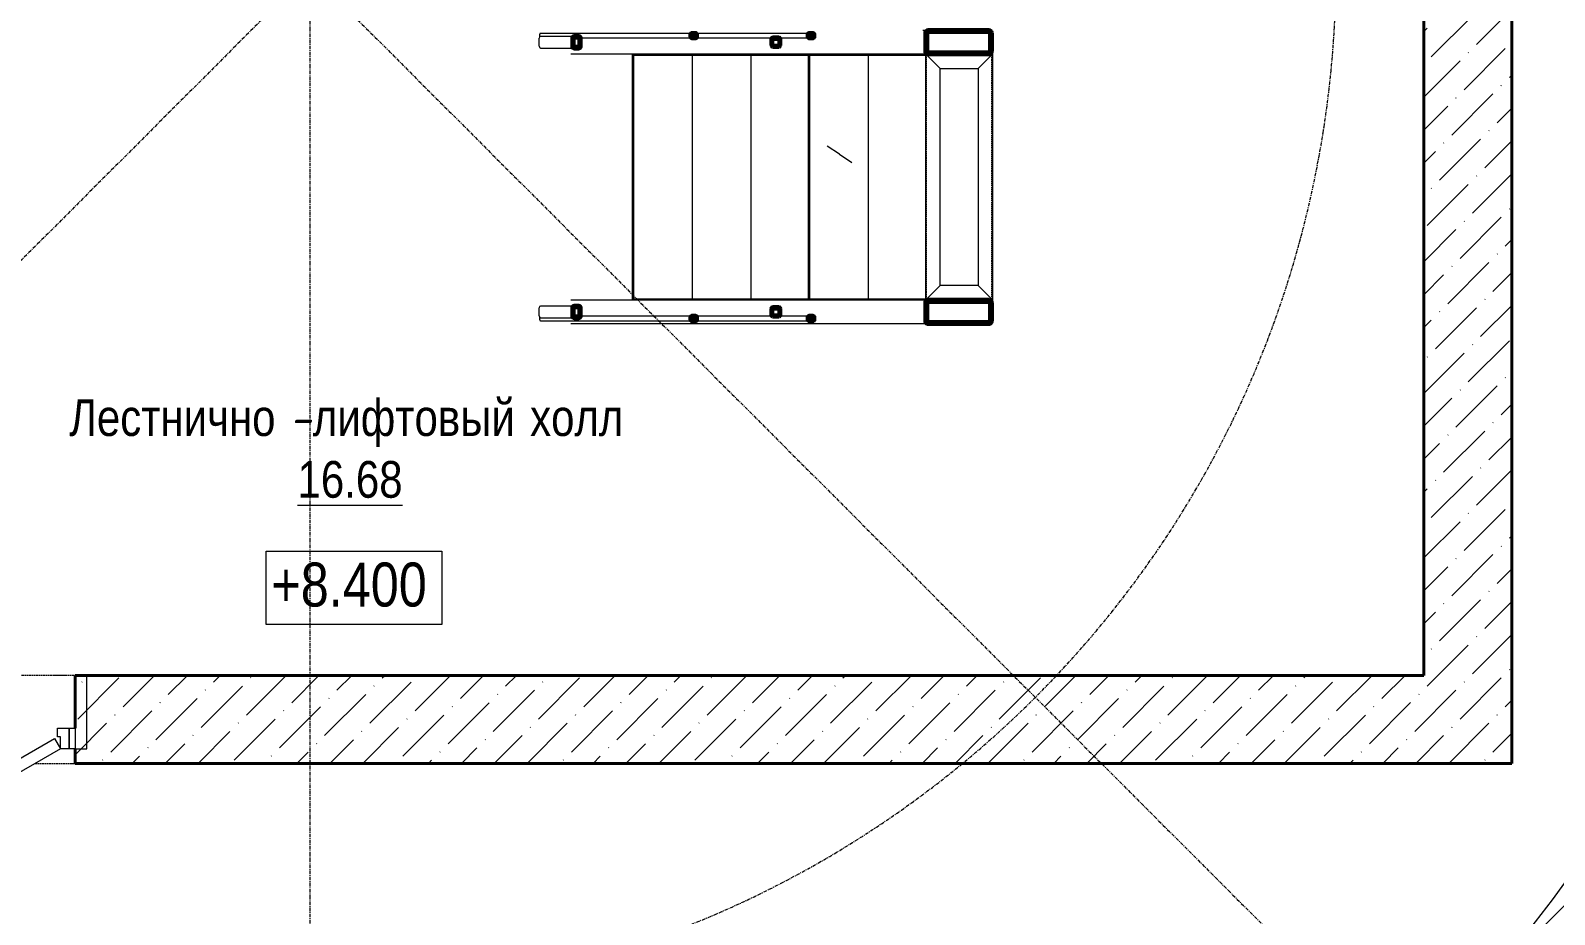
# Model space of a CAD drawing. Header units: millimetres. Extents: x 223 to 163467, y -12002 to 99672.
# Drawn here: x 128425 to 133624, y 16116 to 19132 of the extents above; entities that cross this region are included whole.
import ezdxf

# ---------------------------------------------------------------- set-up
doc = ezdxf.new("R2010")
doc.units = ezdxf.units.MM
for name, pattern in [('ADSK_Линия сетки', [21, 12, -3, 3, -3]), ('Сверху_2_', [3.96875, 2.38125, -1.5875]), ('Скрытая', [7.14375, 4.7625, -2.38125])]:
    doc.linetypes.add(name, pattern=pattern)
for name, color, linetype, lineweight in [('A-ANNO-NOTE', 7, 'Continuous', 9), ('A-AREA-IDEN', 7, 'Continuous', 9), ('A-DETL-GENF', 7, 'Continuous', 9), ('A-DOOR', 7, 'Continuous', 9), ('A-DOOR-FRAM', 7, 'Continuous', 15), ('A-WALL', 7, 'Continuous', 9), ('A-WALL-PATT', 7, 'Continuous', 18), ('G-ANNO-DIMS', 7, 'Continuous', 9), ('I-WALL', 7, 'Continuous', 9), ('S-BEAM', 7, 'Continuous', 9), ('S-FSTN', 7, 'Continuous', 9), ('S-GRID', 7, 'Continuous', 9)]:
    doc.layers.add(name, color=color, linetype=linetype, lineweight=lineweight)
doc.styles.add('GOST Common_I_1', font='ARIALN.TTF', dxfattribs={"height": 125})
doc.styles.add('GOST Common_I_3', font='ARIALN.TTF', dxfattribs={"height": 150})
pattern_1 = [(45, (0, 0), (42.0948, 154.348), [198.438, -39.688, 1.676, -38.011])]

# ---------------------------------------------------------------- blocks, each defined once
blk = doc.blocks.new('Дверь-Проем - 2100_h_х1000-2633508-Уровень 6')
at = {"layer": 'A-DETL-GENF', "linetype": 'Сверху_2_', "lineweight": 20}
for p, q in [((-371.6, 150), (-508.2, 150)), ((491.8, 150), (-291.6, 150)), ((-508.2, -150), (491.8, -150))]:
    blk.add_line(p, q, dxfattribs=at)
at = {"layer": 'A-DETL-GENF', "lineweight": 40}
for p, q in [((-508.2, 150), (-508.2, 100)), ((491.8, 100), (491.8, 150)), ((-508.2, 30), (-508.2, -150)), ((491.8, -150), (491.8, 30))]:
    blk.add_line(p, q, dxfattribs=at)
blk = doc.blocks.new('Уголок _ГОСТ 8509-93_ Балки - L 50x4-2187791-Уровень 6')
at = {"layer": 'S-BEAM', "linetype": 'Скрытая', "lineweight": 20}
blk.add_line((3145.5, -161.6), (3145.5, -993.6), dxfattribs=at)
blk = doc.blocks.new('Уголок _ГОСТ 8509-93_ Балки - L 50x4-2246254-Уровень 6')
at = {"layer": 'S-BEAM', "linetype": 'Скрытая', "lineweight": 20}
blk.add_line((2923.5, -161.6), (3145.5, -161.6), dxfattribs=at)
blk = doc.blocks.new('ARM_ПВЛ - ПВ506-2246462-Уровень 6')
at = {"layer": 'S-FSTN', "lineweight": 20}
for p, q in [((110, 415), (-85, 415)), ((110, -415), (110, 415)), ((-85, -415), (110, -415))]:
    blk.add_line(p, q, dxfattribs=at)
blk = doc.blocks.new('ARM_ПВЛ - ПВ506-V1-Уровень 6')
at = {"layer": 'S-FSTN', "lineweight": 20}
for p, q in [((110, 415), (-90, 415)), ((110, -415), (110, 415)), ((-90, -415), (110, -415))]:
    blk.add_line(p, q, dxfattribs=at)
blk = doc.blocks.new('КДП Вышка - КР_rvt-1-Уровень 6')
at = {"layer": 'A-WALL-PATT', "lineweight": 20}
h = blk.add_hatch(dxfattribs=at)
h.set_pattern_fill('FP_1', color=256, style=0, pattern_type=2)
h.set_pattern_definition(pattern_1)
h.paths.add_polyline_path([(4849.3, -2277.6), (4919.5, -2277.6), (4919.5, 719.6), (4619.5, 719.6), (4619.5, -2277.6)], flags=0)
h = blk.add_hatch(dxfattribs=at)
h.set_pattern_fill('FP_1', color=256, style=0, pattern_type=2)
h.set_pattern_definition(pattern_1)
h.paths.add_polyline_path([(2163.4, -2577.6), (4919.5, -2577.6), (4919.5, -2277.6), (19.5, -2277.6), (19.5, -2577.6), (820.5, -2577.6)], flags=0)
h.paths.add_polyline_path([(-1680.5, -2577.6), (-980.5, -2577.6), (-980.5, -2277.6), (-1680.5, -2277.6)], flags=0)
at = {"layer": 'I-WALL', "lineweight": 40}
for p, q in [((4619.5, 719.6), (4619.5, -2277.6)), ((4919.5, -2277.6), (4919.5, 719.6)), ((4619.5, -2277.6), (19.5, -2277.6)), ((4919.5, -2577.6), (4919.5, -2277.6)), ((19.5, -2577.6), (4919.5, -2577.6))]:
    blk.add_line(p, q, dxfattribs=at)
at = {"layer": 'S-BEAM', "lineweight": 20}
for p, q in [((1602.6, -131.6), (1602.6, -103.6)), ((1604.4, -98.8), (1604.4, -90.6)), ((2123.1, -87.6), (1606.5, -87.6)), ((1723.8, -97.6), (1606.8, -97.6)), ((1743.7, -102.6), (2123.1, -102.6)), ((2523.1, -87.6), (2135.9, -87.6)), ((2135.9, -102.6), (2398.5, -102.6)), ((2420.5, -102.6), (2523.1, -102.6)), ((2930.8, -77.6), (2910.6, -77.6)), ((1606.8, -137.6), (1723.8, -137.6)), ((1710.6, -157.6), (2930.8, -157.6)), ((1919.5, -157.6), (1919.5, -997.6)), ((1924.5, -162.6), (1919.5, -157.6)), ((2519.5, -157.6), (2519.5, -997.6)), ((2524.5, -162.6), (2519.5, -157.6)), ((2930.4, -157.6), (2919.5, -157.6)), ((2919.5, -157.6), (2969.5, -207.6)), ((2919.5, -157.6), (2919.5, -997.6)), ((2969.5, -207.6), (2919.5, -157.6)), ((3149.5, -157.6), (2930.8, -157.6)), ((2969.5, -207.6), (3099.5, -207.6)), ((2969.5, -947.6), (2969.5, -207.6)), ((3149.5, -157.6), (3099.5, -207.6)), ((3099.5, -207.6), (3149.5, -157.6)), ((3099.5, -207.6), (3099.5, -947.6)), ((3149.5, -997.6), (3149.5, -157.6)), ((2919.5, -997.6), (2969.5, -947.6)), ((2969.5, -947.6), (2919.5, -997.6)), ((3099.5, -947.6), (2969.5, -947.6)), ((3099.5, -947.6), (3149.5, -997.6)), ((3149.5, -997.6), (3099.5, -947.6)), ((1602.6, -1051.6), (1602.6, -1023.6)), ((1723.8, -1017.6), (1606.8, -1017.6)), ((2930.8, -997.6), (1710.6, -997.6)), ((1919.5, -997.6), (1924.5, -992.6)), ((2519.5, -997.6), (2524.5, -992.6)), ((2919.5, -997.6), (3149.5, -997.6)), ((1604.4, -1064.6), (1604.4, -1056.4)), ((1606.5, -1067.6), (2123.1, -1067.6)), ((1606.8, -1057.6), (1723.8, -1057.6)), ((1710.6, -1077.6), (2930.8, -1077.6)), ((2123.1, -1052.6), (1743.7, -1052.6)), ((2398.5, -1052.6), (2135.9, -1052.6)), ((2135.9, -1067.6), (2523.1, -1067.6)), ((2523.1, -1052.6), (2420.5, -1052.6))]:
    blk.add_line(p, q, dxfattribs=at)
at = {"layer": 'S-BEAM', "lineweight": 60}
for p, q in [((1715.4, -103.6), (1715.4, -131.6)), ((1719.6, -131.6), (1719.6, -103.6)), ((1735.2, -97.6), (1723.8, -97.6)), ((1723.8, -100.6), (1735.2, -100.6)), ((1739.4, -103.6), (1739.4, -131.6)), ((1743.6, -131.6), (1743.6, -103.6)), ((2118.9, -90.6), (2118.9, -99.6)), ((2121, -99.6), (2121, -90.6)), ((2135.9, -87.6), (2123.1, -87.6)), ((2123.1, -89.1), (2135.9, -89.1)), ((2135.9, -101.1), (2123.1, -101.1)), ((2123.1, -102.6), (2135.9, -102.6)), ((2138, -90.6), (2138, -99.6)), ((2140.1, -99.6), (2140.1, -90.6)), ((2420.5, -102.6), (2398.5, -102.6)), ((2518.9, -90.6), (2518.9, -99.6)), ((2521, -99.6), (2521, -90.6)), ((2535.9, -87.6), (2523.1, -87.6)), ((2523.1, -89.1), (2535.9, -89.1)), ((2535.9, -101.1), (2523.1, -101.1)), ((2523.1, -102.6), (2535.9, -102.6)), ((2538, -90.6), (2538, -99.6)), ((2540.1, -99.6), (2540.1, -90.6)), ((2919.5, -85.6), (2919.5, -149.6)), ((2925.2, -149.6), (2925.2, -85.6)), ((3134.5, -77.6), (2930.8, -77.6)), ((2930.8, -81.6), (3134.5, -81.6)), ((3140.1, -85.6), (3140.1, -149.6)), ((3145.8, -149.6), (3145.8, -85.6)), ((1735.2, -134.6), (1723.8, -134.6)), ((1723.8, -137.6), (1735.2, -137.6)), ((2394.5, -106.6), (2394.5, -128.6)), ((2396.5, -128.6), (2396.5, -106.6)), ((2398.5, -104.6), (2420.5, -104.6)), ((2420.5, -130.6), (2398.5, -130.6)), ((2398.5, -132.6), (2420.5, -132.6)), ((2422.5, -106.6), (2422.5, -128.6)), ((2424.5, -128.6), (2424.5, -106.6)), ((3134.5, -153.6), (2930.8, -153.6)), ((2930.8, -157.6), (3134.5, -157.6)), ((1715.4, -1023.6), (1715.4, -1051.6)), ((1719.6, -1051.6), (1719.6, -1023.6)), ((1735.2, -1017.6), (1723.8, -1017.6)), ((1723.8, -1020.6), (1735.2, -1020.6)), ((1739.4, -1023.6), (1739.4, -1051.6)), ((1743.6, -1051.6), (1743.6, -1023.6)), ((2394.5, -1026.6), (2394.5, -1048.6)), ((2396.5, -1048.6), (2396.5, -1026.6)), ((2420.5, -1022.6), (2398.5, -1022.6)), ((2398.5, -1024.6), (2420.5, -1024.6)), ((2422.5, -1026.6), (2422.5, -1048.6)), ((2424.5, -1048.6), (2424.5, -1026.6)), ((2919.5, -1005.6), (2919.5, -1069.6)), ((2925.2, -1069.6), (2925.2, -1005.6)), ((3134.5, -997.6), (2930.8, -997.6)), ((2930.8, -1001.6), (3134.5, -1001.6)), ((3140.1, -1005.6), (3140.1, -1069.6)), ((3145.8, -1069.6), (3145.8, -1005.6)), ((1735.2, -1054.6), (1723.8, -1054.6)), ((1723.8, -1057.6), (1735.2, -1057.6)), ((2118.9, -1055.6), (2118.9, -1064.6)), ((2121, -1064.6), (2121, -1055.6)), ((2135.9, -1052.6), (2123.1, -1052.6)), ((2123.1, -1054.1), (2135.9, -1054.1)), ((2135.9, -1066.1), (2123.1, -1066.1)), ((2123.1, -1067.6), (2135.9, -1067.6)), ((2138, -1055.6), (2138, -1064.6)), ((2140.1, -1064.6), (2140.1, -1055.6)), ((2420.5, -1050.6), (2398.5, -1050.6)), ((2398.5, -1052.6), (2420.5, -1052.6)), ((2518.9, -1055.6), (2518.9, -1064.6)), ((2521, -1064.6), (2521, -1055.6)), ((2535.9, -1052.6), (2523.1, -1052.6)), ((2523.1, -1054.1), (2535.9, -1054.1)), ((2535.9, -1066.1), (2523.1, -1066.1)), ((2523.1, -1067.6), (2535.9, -1067.6)), ((2538, -1055.6), (2538, -1064.6)), ((2540.1, -1064.6), (2540.1, -1055.6)), ((3134.5, -1073.6), (2930.8, -1073.6)), ((2930.8, -1077.6), (3134.5, -1077.6))]:
    blk.add_line(p, q, dxfattribs=at)
at = {"layer": 'S-BEAM', "lineweight": 60, "flags": 128}
for points in [[(1723.8, -97.6), (1722, -97.8), (1720.2, -98.2), (1718.5, -98.9), (1717.2, -99.9), (1716.2, -101), (1715.6, -102.3), (1715.4, -103.6)], [(1719.6, -103.6), (1719.7, -102.9), (1720, -102.3), (1720.5, -101.7), (1721.2, -101.3), (1722, -100.9), (1722.9, -100.7), (1723.8, -100.6)], [(1743.6, -103.6), (1743.4, -102.3), (1742.8, -101), (1741.8, -99.9), (1740.4, -98.9), (1738.8, -98.2), (1737, -97.8), (1735.2, -97.6)], [(1735.2, -100.6), (1736.1, -100.7), (1737, -100.9), (1737.8, -101.3), (1738.5, -101.7), (1739, -102.3), (1739.3, -102.9), (1739.4, -103.6)], [(2123.1, -87.6), (2122.2, -87.7), (2121.3, -87.9), (2120.5, -88.3), (2119.8, -88.7), (2119.3, -89.3), (2119, -89.9), (2118.9, -90.6)], [(2118.9, -99.6), (2119, -100.3), (2119.3, -100.9), (2119.8, -101.5), (2120.5, -102), (2121.3, -102.3), (2122.2, -102.5), (2123.1, -102.6)], [(2121, -90.6), (2121.1, -90.3), (2121.2, -90), (2121.5, -89.7), (2121.8, -89.4), (2122.2, -89.3), (2122.7, -89.1), (2123.1, -89.1)], [(2123.1, -101.1), (2122.7, -101.1), (2122.2, -101), (2121.8, -100.8), (2121.5, -100.5), (2121.2, -100.3), (2121.1, -99.9), (2121, -99.6)], [(2140.1, -90.6), (2140, -89.9), (2139.7, -89.3), (2139.2, -88.7), (2138.5, -88.3), (2137.7, -87.9), (2136.8, -87.7), (2135.9, -87.6)], [(2135.9, -89.1), (2136.3, -89.1), (2136.8, -89.3), (2137.2, -89.4), (2137.5, -89.7), (2137.8, -90), (2137.9, -90.3), (2138, -90.6)], [(2135.9, -102.6), (2136.8, -102.5), (2137.7, -102.3), (2138.5, -102), (2139.2, -101.5), (2139.7, -100.9), (2140, -100.3), (2140.1, -99.6)], [(2138, -99.6), (2137.9, -99.9), (2137.8, -100.3), (2137.5, -100.5), (2137.2, -100.8), (2136.8, -101), (2136.3, -101.1), (2135.9, -101.1)], [(2523.1, -87.6), (2522.2, -87.7), (2521.3, -87.9), (2520.5, -88.3), (2519.8, -88.7), (2519.3, -89.3), (2519, -89.9), (2518.9, -90.6)], [(2518.9, -99.6), (2519, -100.3), (2519.3, -100.9), (2519.8, -101.5), (2520.5, -102), (2521.3, -102.3), (2522.2, -102.5), (2523.1, -102.6)], [(2521, -90.6), (2521.1, -90.3), (2521.2, -90), (2521.5, -89.7), (2521.8, -89.4), (2522.2, -89.3), (2522.7, -89.1), (2523.1, -89.1)], [(2523.1, -101.1), (2522.7, -101.1), (2522.2, -101), (2521.8, -100.8), (2521.5, -100.5), (2521.2, -100.3), (2521.1, -99.9), (2521, -99.6)], [(2540.1, -90.6), (2540, -89.9), (2539.7, -89.3), (2539.2, -88.7), (2538.5, -88.3), (2537.7, -87.9), (2536.8, -87.7), (2535.9, -87.6)], [(2535.9, -89.1), (2536.3, -89.1), (2536.8, -89.3), (2537.2, -89.4), (2537.5, -89.7), (2537.8, -90), (2537.9, -90.3), (2538, -90.6)], [(2535.9, -102.6), (2536.8, -102.5), (2537.7, -102.3), (2538.5, -102), (2539.2, -101.5), (2539.7, -100.9), (2540, -100.3), (2540.1, -99.6)], [(2538, -99.6), (2537.9, -99.9), (2537.8, -100.3), (2537.5, -100.5), (2537.2, -100.8), (2536.8, -101), (2536.3, -101.1), (2535.9, -101.1)], [(2930.8, -77.6), (2928.3, -77.8), (2925.9, -78.4), (2923.8, -79.4), (2922, -80.7), (2920.6, -82.2), (2919.8, -83.9), (2919.5, -85.6)], [(2925.2, -85.6), (2925.3, -84.8), (2925.7, -83.9), (2926.4, -83.2), (2927.3, -82.5), (2928.4, -82), (2929.6, -81.7), (2930.8, -81.6)], [(3145.8, -85.6), (3145.5, -83.9), (3144.6, -82.2), (3143.3, -80.7), (3141.5, -79.4), (3139.4, -78.4), (3137, -77.8), (3134.5, -77.6)], [(3134.5, -81.6), (3135.7, -81.7), (3136.9, -82), (3138, -82.5), (3138.9, -83.2), (3139.6, -83.9), (3140, -84.8), (3140.1, -85.6)], [(1715.4, -131.6), (1715.6, -132.9), (1716.2, -134.2), (1717.2, -135.4), (1718.5, -136.3), (1720.2, -137), (1722, -137.5), (1723.8, -137.6)], [(1723.8, -134.6), (1722.9, -134.5), (1722, -134.3), (1721.2, -134), (1720.5, -133.5), (1720, -132.9), (1719.7, -132.3), (1719.6, -131.6)], [(1735.2, -137.6), (1737, -137.5), (1738.8, -137), (1740.4, -136.3), (1741.8, -135.4), (1742.8, -134.2), (1743.4, -132.9), (1743.6, -131.6)], [(1739.4, -131.6), (1739.3, -132.3), (1739, -132.9), (1738.5, -133.5), (1737.8, -134), (1737, -134.3), (1736.1, -134.5), (1735.2, -134.6)], [(2919.5, -149.6), (2919.8, -151.4), (2920.6, -153.1), (2922, -154.6), (2923.8, -155.9), (2925.9, -156.9), (2928.3, -157.4), (2930.8, -157.6)], [(2930.8, -153.6), (2929.6, -153.5), (2928.4, -153.2), (2927.3, -152.8), (2926.4, -152.1), (2925.7, -151.4), (2925.3, -150.5), (2925.2, -149.6)], [(3134.5, -157.6), (3137, -157.4), (3139.4, -156.9), (3141.5, -155.9), (3143.3, -154.6), (3144.6, -153.1), (3145.5, -151.4), (3145.8, -149.6)], [(3140.1, -149.6), (3140, -150.5), (3139.6, -151.4), (3138.9, -152.1), (3138, -152.8), (3136.9, -153.2), (3135.7, -153.5), (3134.5, -153.6)], [(1723.8, -1017.6), (1722, -1017.8), (1720.2, -1018.2), (1718.5, -1018.9), (1717.2, -1019.9), (1716.2, -1021), (1715.6, -1022.3), (1715.4, -1023.6)], [(1719.6, -1023.6), (1719.7, -1022.9), (1720, -1022.3), (1720.5, -1021.7), (1721.2, -1021.3), (1722, -1020.9), (1722.9, -1020.7), (1723.8, -1020.6)], [(1743.6, -1023.6), (1743.4, -1022.3), (1742.8, -1021), (1741.8, -1019.9), (1740.4, -1018.9), (1738.8, -1018.2), (1737, -1017.8), (1735.2, -1017.6)], [(1735.2, -1020.6), (1736.1, -1020.7), (1737, -1020.9), (1737.8, -1021.3), (1738.5, -1021.7), (1739, -1022.3), (1739.3, -1022.9), (1739.4, -1023.6)], [(2930.8, -997.6), (2928.3, -997.8), (2925.9, -998.4), (2923.8, -999.4), (2922, -1000.6), (2920.6, -1002.1), (2919.8, -1003.8), (2919.5, -1005.6)], [(2925.2, -1005.6), (2925.3, -1004.7), (2925.7, -1003.9), (2926.4, -1003.1), (2927.3, -1002.5), (2928.4, -1002), (2929.6, -1001.7), (2930.8, -1001.6)], [(3145.8, -1005.6), (3145.5, -1003.8), (3144.6, -1002.1), (3143.3, -1000.6), (3141.5, -999.4), (3139.4, -998.4), (3137, -997.8), (3134.5, -997.6)], [(3134.5, -1001.6), (3135.7, -1001.7), (3136.9, -1002), (3138, -1002.5), (3138.9, -1003.1), (3139.6, -1003.9), (3140, -1004.7), (3140.1, -1005.6)], [(1715.4, -1051.6), (1715.6, -1052.9), (1716.2, -1054.2), (1717.2, -1055.4), (1718.5, -1056.3), (1720.2, -1057), (1722, -1057.5), (1723.8, -1057.6)], [(1723.8, -1054.6), (1722.9, -1054.5), (1722, -1054.3), (1721.2, -1054), (1720.5, -1053.5), (1720, -1052.9), (1719.7, -1052.3), (1719.6, -1051.6)], [(1735.2, -1057.6), (1737, -1057.5), (1738.8, -1057), (1740.4, -1056.3), (1741.8, -1055.4), (1742.8, -1054.2), (1743.4, -1052.9), (1743.6, -1051.6)], [(1739.4, -1051.6), (1739.3, -1052.3), (1739, -1052.9), (1738.5, -1053.5), (1737.8, -1054), (1737, -1054.3), (1736.1, -1054.5), (1735.2, -1054.6)], [(2123.1, -1052.6), (2122.2, -1052.7), (2121.3, -1052.9), (2120.5, -1053.3), (2119.8, -1053.7), (2119.3, -1054.3), (2119, -1054.9), (2118.9, -1055.6)], [(2118.9, -1064.6), (2119, -1065.3), (2119.3, -1065.9), (2119.8, -1066.5), (2120.5, -1067), (2121.3, -1067.3), (2122.2, -1067.5), (2123.1, -1067.6)], [(2121, -1055.6), (2121.1, -1055.3), (2121.2, -1055), (2121.5, -1054.7), (2121.8, -1054.4), (2122.2, -1054.3), (2122.7, -1054.1), (2123.1, -1054.1)], [(2123.1, -1066.1), (2122.7, -1066.1), (2122.2, -1066), (2121.8, -1065.8), (2121.5, -1065.5), (2121.2, -1065.3), (2121.1, -1064.9), (2121, -1064.6)], [(2140.1, -1055.6), (2140, -1054.9), (2139.7, -1054.3), (2139.2, -1053.7), (2138.5, -1053.3), (2137.7, -1052.9), (2136.8, -1052.7), (2135.9, -1052.6)], [(2135.9, -1054.1), (2136.3, -1054.1), (2136.8, -1054.3), (2137.2, -1054.4), (2137.5, -1054.7), (2137.8, -1055), (2137.9, -1055.3), (2138, -1055.6)], [(2135.9, -1067.6), (2136.8, -1067.5), (2137.7, -1067.3), (2138.5, -1067), (2139.2, -1066.5), (2139.7, -1065.9), (2140, -1065.3), (2140.1, -1064.6)], [(2138, -1064.6), (2137.9, -1064.9), (2137.8, -1065.3), (2137.5, -1065.5), (2137.2, -1065.8), (2136.8, -1066), (2136.3, -1066.1), (2135.9, -1066.1)], [(2523.1, -1052.6), (2522.2, -1052.7), (2521.3, -1052.9), (2520.5, -1053.3), (2519.8, -1053.7), (2519.3, -1054.3), (2519, -1054.9), (2518.9, -1055.6)], [(2518.9, -1064.6), (2519, -1065.3), (2519.3, -1065.9), (2519.8, -1066.5), (2520.5, -1067), (2521.3, -1067.3), (2522.2, -1067.5), (2523.1, -1067.6)], [(2521, -1055.6), (2521.1, -1055.3), (2521.2, -1055), (2521.5, -1054.7), (2521.8, -1054.4), (2522.2, -1054.3), (2522.7, -1054.1), (2523.1, -1054.1)], [(2523.1, -1066.1), (2522.7, -1066.1), (2522.2, -1066), (2521.8, -1065.8), (2521.5, -1065.5), (2521.2, -1065.3), (2521.1, -1064.9), (2521, -1064.6)], [(2540.1, -1055.6), (2540, -1054.9), (2539.7, -1054.3), (2539.2, -1053.7), (2538.5, -1053.3), (2537.7, -1052.9), (2536.8, -1052.7), (2535.9, -1052.6)], [(2535.9, -1054.1), (2536.3, -1054.1), (2536.8, -1054.3), (2537.2, -1054.4), (2537.5, -1054.7), (2537.8, -1055), (2537.9, -1055.3), (2538, -1055.6)], [(2535.9, -1067.6), (2536.8, -1067.5), (2537.7, -1067.3), (2538.5, -1067), (2539.2, -1066.5), (2539.7, -1065.9), (2540, -1065.3), (2540.1, -1064.6)], [(2538, -1064.6), (2537.9, -1064.9), (2537.8, -1065.3), (2537.5, -1065.5), (2537.2, -1065.8), (2536.8, -1066), (2536.3, -1066.1), (2535.9, -1066.1)], [(2919.5, -1069.6), (2919.8, -1071.4), (2920.6, -1073.1), (2922, -1074.6), (2923.8, -1075.9), (2925.9, -1076.8), (2928.3, -1077.4), (2930.8, -1077.6)], [(2930.8, -1073.6), (2929.6, -1073.5), (2928.4, -1073.2), (2927.3, -1072.7), (2926.4, -1072.1), (2925.7, -1071.3), (2925.3, -1070.5), (2925.2, -1069.6)], [(3134.5, -1077.6), (3137, -1077.4), (3139.4, -1076.8), (3141.5, -1075.9), (3143.3, -1074.6), (3144.6, -1073.1), (3145.5, -1071.4), (3145.8, -1069.6)], [(3140.1, -1069.6), (3140, -1070.5), (3139.6, -1071.3), (3138.9, -1072.1), (3138, -1072.7), (3136.9, -1073.2), (3135.7, -1073.5), (3134.5, -1073.6)]]:
    blk.add_lwpolyline(points, dxfattribs=at)
at = {"layer": 'S-BEAM', "lineweight": 60}
for centre, radius, start, end in [((2398.5, -106.6), 4, 90, 180), ((2420.5, -106.6), 4, 0, 90), ((2398.5, -128.6), 4, 180, 270), ((2398.5, -106.6), 2, 90, 180), ((2398.5, -128.6), 2, 180, 270), ((2420.5, -106.6), 2, 0, 90), ((2420.5, -128.6), 4, 270, 360), ((2420.5, -128.6), 2, 270, 0), ((2398.5, -1026.6), 4, 90, 180), ((2398.5, -1026.6), 2, 90, 180), ((2420.5, -1026.6), 4, 0, 90), ((2420.5, -1026.6), 2, 0, 90), ((2398.5, -1048.6), 4, 180, 270), ((2398.5, -1048.6), 2, 180, 270), ((2420.5, -1048.6), 4, 270, 360), ((2420.5, -1048.6), 2, 270, 0)]:
    blk.add_arc(centre, radius, start, end, dxfattribs=at)
at = {"layer": 'S-BEAM', "lineweight": 20}
for centre, major_axis, start_param, end_param in [((1606.8, -103.6), (0, 6), 0, 1.570796), ((1606.5, -90.6), (0, 3), 0, 1.570796), ((1606.8, -131.6), (0, 6), 1.570796, 3.141593), ((1606.8, -1023.6), (0, 6), 0, 1.570796), ((1606.8, -1051.6), (0, 6), 1.570796, 3.141593), ((1606.5, -1064.6), (0, 3), 1.570796, 3.141593)]:
    blk.add_ellipse(centre, major_axis=major_axis, ratio=0.707107, start_param=start_param, end_param=end_param, dxfattribs=at)
at = {"lineweight": 20, "rotation": 180}
for name, p in [('ARM_ПВЛ - ПВ506-V1-Уровень 6', (2034.5, -577.6)), ('ARM_ПВЛ - ПВ506-V1-Уровень 6', (2234.5, -577.6)), ('ARM_ПВЛ - ПВ506-2246462-Уровень 6', (2434.5, -577.6)), ('ARM_ПВЛ - ПВ506-V1-Уровень 6', (2634.5, -577.6)), ('ARM_ПВЛ - ПВ506-2246462-Уровень 6', (2834.5, -577.6)), ('Уголок _ГОСТ 8509-93_ Балки - L 50x4-2187791-Уровень 6', (6069, -1155.2)), ('Уголок _ГОСТ 8509-93_ Балки - L 50x4-2246254-Уровень 6', (6069, -1155.2)), ('Дверь-Проем - 2100_h_х1000-2633508-Уровень 6', (-488.7, -2427.6))]:
    blk.add_blockref(name, p, dxfattribs=at)
at = {"lineweight": 20}
for name in ['Уголок _ГОСТ 8509-93_ Балки - L 50x4-2246254-Уровень 6', 'Уголок _ГОСТ 8509-93_ Балки - L 50x4-2187791-Уровень 6']:
    blk.add_blockref(name, (0, 0), dxfattribs=at)
blk = doc.blocks.new('AC_Дверь_Однопольная_Стальная_ГОСТ31173-2003 - ДГВ КПН 2070-960 М2-759137-Уровень 6')
at = {"layer": 'A-DOOR', "lineweight": 15}
for p, q in [((-450, 125), (329.4, 575)), ((329.4, 575), (349.4, 540.4)), ((349.4, 540.4), (-430, 90.4)), ((-430, 90.4), (-450, 125))]:
    blk.add_line(p, q, dxfattribs=at)
at = {"layer": 'A-DOOR', "lineweight": 18}
for p, q in [((-500, 125), (-480, 125)), ((-500, 55), (-500, 125)), ((-480, 125), (-480, 55)), ((480, 125), (500, 125)), ((480, 55), (480, 125)), ((500, 125), (500, 55)), ((-480, 55), (-500, 55)), ((500, 55), (480, 55))]:
    blk.add_line(p, q, dxfattribs=at)
at = {"layer": 'A-DOOR'}
blk.add_arc((-450, 125), 900, 3.1922, 27.4462, dxfattribs=at)
at = {"layer": 'A-DOOR-FRAM'}
for p, q in [((-480, 125), (-450, 125)), ((-480, 55), (-480, 125)), ((-450, 125), (-450, 85)), ((450, 125), (480, 125)), ((450, 85), (450, 125)), ((480, 125), (480, 55)), ((-440, 55), (-480, 55)), ((-450, 85), (-440, 85)), ((-440, 85), (-440, 55)), ((440, 85), (450, 85)), ((440, 55), (440, 85)), ((480, 55), (440, 55))]:
    blk.add_line(p, q, dxfattribs=at)
blk = doc.blocks.new('Высотные отметки - 12х5-516923-Уровень 6')
at = {"layer": 'G-ANNO-DIMS'}
for p, q in [((-6, 0), (-6, 5)), ((-6, 5), (6, 5)), ((6, 5), (6, 0)), ((6, 0), (-6, 0))]:
    blk.add_line(p, q, dxfattribs=at)
blk = doc.blocks.new('оси')
at = {"layer": 'S-GRID', "linetype": 'ADSK_Линия сетки'}
for q in [(80436.2, 12921.1), (86612.7, 8288.8), (92851.2, 12859.1)]:
    blk.add_line((86612.7, 19097.7), q, dxfattribs=at)
for radius, start, end in [(6000, 192.09621, 182.95219), (3500, 177.3315, 161.4375)]:
    blk.add_arc((86612.7, 19097.7), radius, start, end, dxfattribs=at)

msp = doc.modelspace()

# ---------------------------------------------------------------- hatches: boundary and pattern name
at = {"layer": 'A-WALL-PATT', "lineweight": 15}
h = msp.add_hatch(dxfattribs=at)
h.set_pattern_fill('FP_2', color=256, style=0, pattern_type=2)
h.set_pattern_definition([(45, (128558.12, 19209.2), (-224.506, 224.506), []), (45, (128637.5, 19209.2), (0, 449.013), []), (45, (128478.74, 19209.2), (0, 449.013), [])])
h.paths.add_polyline_path([(129377.6, 13741.6), (129643.6, 13747.9), (129909, 13766.9), (130173.2, 13798.5), (130435.5, 13842.6), (130695.5, 13899.2), (130952.5, 13968), (131205.9, 14049), (131455.2, 14142), (131699.8, 14246.8), (131939.1, 14363), (132172.6, 14490.5), (132399.8, 14629), (132620.1, 14778.1), (132833.1, 14937.6), (133038.3, 15107), (133235.2, 15285.9), (133423.3, 15474.1), (133602.3, 15670.9), (133771.6, 15876.1), (133931.1, 16089.1), (134080.2, 16309.4), (134218.7, 16536.6), (134346.2, 16770.1), (134462.5, 17009.4), (134567.2, 17254), (134660.2, 17503.3), (134741.2, 17756.7), (134810, 18013.7), (134866.6, 18273.7), (134910.7, 18536.1), (134942.3, 18800.2), (134961.3, 19065.6), (134967.6, 19331.6), (134667.6, 19331.6), (134661.2, 19072), (134642.1, 18813.1), (134610.4, 18555.4), (134566, 18299.6), (134509.1, 18046.2), (134439.8, 17796), (134358.4, 17549.5), (134264.9, 17307.2), (134159.7, 17069.8), (134043, 16837.9), (133915, 16612), (133776.1, 16392.6), (133626.6, 16180.4), (133466.8, 15975.7), (133297.2, 15779.1), (133118.2, 15591), (132930.2, 15412), (132733.6, 15242.4), (132528.9, 15082.6), (132316.6, 14933.1), (132097.2, 14794.2), (131871.3, 14666.2), (131639.4, 14549.5), (131393, 14440.8), (131159.8, 14350.8), (130913.2, 14269.4), (130663, 14200.1), (130409.6, 14143.2), (130153.8, 14098.9), (129896.1, 14067.1), (129637.2, 14048), (129377.6, 14041.6), (129118, 14048), (128859.1, 14067.1), (128601.4, 14098.9), (128345.6, 14143.2), (128092.2, 14200.1), (127842, 14269.4), (127595.5, 14350.8), (127353.2, 14444.3), (127115.8, 14549.5), (126883.9, 14666.2), (126658, 14794.2), (126438.6, 14933.1), (126226.4, 15082.6), (126021.2, 15242.8), (125825.1, 15412), (125637, 15591), (125458, 15779.1), (125288.4, 15975.7), (125128.6, 16180.4), (124979.1, 16392.6), (124840.2, 16612), (124712.2, 16837.9), (124595.5, 17069.8), (124490.3, 17307.2), (124396.8, 17549.5), (124315.4, 17796), (124246.1, 18046.2), (124189.3, 18299.6), (124144.9, 18555.4), (124113.1, 18813.1), (124094, 19072), (124087.6, 19331.6), (123787.6, 19331.6), (123793.9, 19065.6), (123812.9, 18800.2), (123844.5, 18536.1), (123890.3, 18266), (123945.2, 18013.7), (124014, 17756.7), (124095.1, 17503.3), (124188, 17254), (124292.8, 17009.4), (124409, 16770.1), (124536.5, 16536.6), (124678.2, 16304.7), (124824.1, 16089.1), (124983.6, 15876.1), (125153, 15670.9), (125331.9, 15474.1), (125520.1, 15285.9), (125716.9, 15107), (125922.1, 14937.6), (126135.1, 14778.1), (126355.4, 14629), (126582.6, 14490.5), (126816.1, 14363), (127055.4, 14246.8), (127300, 14142), (127549.3, 14049), (127802.7, 13968), (128059.7, 13899.2), (128319.7, 13842.6), (128582.1, 13798.5), (128846.2, 13766.9), (129111.6, 13747.9)], flags=0)

# ---------------------------------------------------------------- linework, layer by layer
at = {"layer": 'A-ANNO-NOTE', "lineweight": 15}
for q in [(131143.2, 18736.6), (131226.7, 18681.6)]:
    msp.add_line((131185, 18709.1), q, dxfattribs=at)
at = {"layer": 'A-WALL', "lineweight": 15}
for p, q in [((128617.6, 16931.6), (128577.6, 16931.6)), ((128617.6, 16681.6), (128617.6, 16931.6)), ((128577.6, 16681.6), (128617.6, 16681.6))]:
    msp.add_line(p, q, dxfattribs=at)
for radius in [5786, 5690]:
    msp.add_arc((129377.6, 19331.6), radius, 180, 0, dxfattribs=at)
at = {"layer": 'I-WALL', "lineweight": 15}
for radius in [5790, 5590, 5590, 5290]:
    msp.add_arc((129377.6, 19331.6), radius, 180, 0, dxfattribs=at)
at = {"layer": 'S-GRID', "linetype": 'ADSK_Линия сетки', "lineweight": 15}
for radius, start, end in [(6000, 169.59621, 160.45219), (3500, 177.3315, 161.4375)]:
    msp.add_arc((129377.6, 19331.6), radius, start, end, dxfattribs=at)

# ---------------------------------------------------------------- block references
at = {"lineweight": 15}
msp.add_blockref('КДП Вышка - КР_rvt-1-Уровень 6', (128558.1, 19209.2), dxfattribs=at)
at = {"layer": 'A-DOOR', "lineweight": 15, "rotation": 180}
msp.add_blockref('AC_Дверь_Однопольная_Стальная_ГОСТ31173-2003 - ДГВ КПН 2070-960 М2-759137-Уровень 6', (128077.6, 16806.6), dxfattribs=at)
at = {"layer": 'G-ANNO-DIMS', "lineweight": 15, "xscale": 49.99999999999998, "yscale": 49.99999999999998, "zscale": 49.99999999999998}
msp.add_blockref('Высотные отметки - 12х5-516923-Уровень 6', (129528.8, 17105.5), dxfattribs=at)

# ---------------------------------------------------------------- texts
at = {"layer": 'A-AREA-IDEN', "lineweight": 15, "char_height": 125, "attachment_point": 1, "style": 'GOST Common_I_1'}
for s, insert, width in [('лифтовый', (129388.3, 17873.4), 851.392), ('Лестнично', (128557.8, 17873.4), 909.114), ('холл', (130129.4, 17873.4), 389.62), ('\\fGOST Common|b0|i1|c204|p34|;\\W.9;-', (129307.9, 17873.4), 97.405), ('\\L16.68', (129336.1, 17662.8), 407.658)]:
    msp.add_mtext(s, dxfattribs=dict(at, insert=insert, width=width))
at = {"layer": 'G-ANNO-DIMS', "lineweight": 15, "insert": (129246.7, 17316.5), "char_height": 150, "width": 676.998, "attachment_point": 1, "line_spacing_factor": 1.022761, "style": 'GOST Common_I_3'}
msp.add_mtext('+8.400', dxfattribs=at)

# ---------------------------------------------------------------- next in the draw order: block references
at = {"lineweight": 15}
msp.add_blockref('оси', (42764.9, 233.9), dxfattribs=at)

doc.saveas('drawing.dxf')
